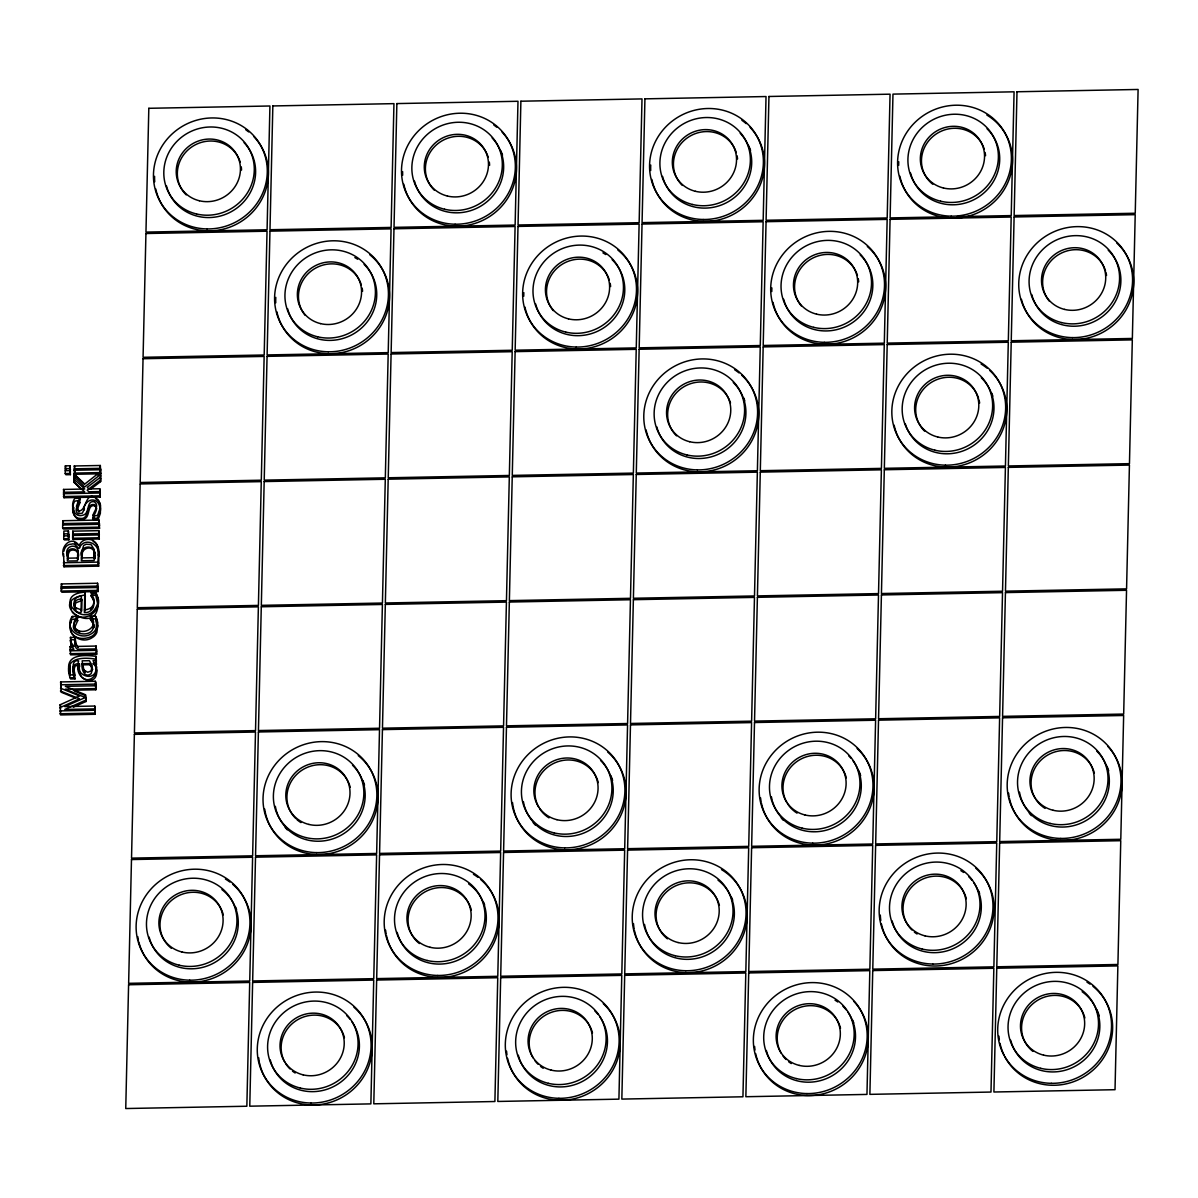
<?xml version="1.0" encoding="UTF-8"?>
<svg xmlns="http://www.w3.org/2000/svg" width="1198" height="1198" viewBox="0 0 1198 1198"><rect width="100%" height="100%" fill="white"/><g stroke="black" fill="none" stroke-linecap="round" stroke-linejoin="round"><path stroke-width="1.5" d="M61.173 591.063L61.338 583.935L97.577 583.246L98.086 591.542L61.832 592.231L61.173 591.063L97.412 590.374L98.086 591.542M62.625 527.839L62.79 520.726L99.045 520.037L99.539 528.333L63.299 529.022L62.625 527.839L98.88 527.15L99.539 528.333M100.692 478.766L100.018 477.583L87.244 487.301L88.877 488.949L99.763 488.739L100.258 497.035L64.018 497.724L63.524 489.428L84.744 489.024L73.977 479.2L74.635 480.368M64.018 497.724L63.419 493.696L99.659 493.007L100.333 494.19M63.704 538.741L63.883 531.043L68.421 530.954L68.915 539.834L64.378 539.924L63.704 538.741L68.241 538.666L68.915 539.834M65.216 473.554L65.381 465.842L69.933 465.767L70.412 474.648L65.875 474.737L65.216 473.554L69.754 473.465L70.412 474.648M86.061 698.659L85.402 697.476L64.857 706.61L94.747 706.041L95.256 714.278L60.574 714.936L60.11 704.768L79.607 695.963L60.484 688.176M75.429 698.03L61.098 692.189L60.634 681.932L95.316 681.258L95.99 682.441L95.81 689.778L73.407 690.213M98.955 553.581L98.67 566.13L63.988 566.789L63.599 553.79M65.98 470.275L65.381 465.842M61.188 687.787L60.634 681.932M63.988 566.789L64.108 561.413M67.522 553.88L67.358 561.038L77.511 560.844L77.705 552.892M68.241 538.666L68.421 530.954M69.754 473.465L69.933 465.767M68.196 555.063L68.091 559.376L67.417 558.193L77.585 557.998L78.244 559.181L78.214 550.96M76.373 644.868L77.66 646.411L96.125 646.051L96.634 654.348L70.622 654.842L70.113 646.546L73.977 646.486L71.086 642.457L70.457 637.366L75.025 637.291L76.118 644.404M72.614 538.276L72.779 531.163L98.79 530.669L99.299 538.965L73.273 539.459L72.614 538.276L98.625 537.782L99.299 538.965M81.299 489.368L73.902 482.045L74.096 473.884L84.729 484.097L100.153 471.982L100.812 473.15L98.011 475.351M98.94 473.809L74.785 474.273L74.276 465.977L100.303 465.483L100.617 481.611L90.689 489.158M73.273 539.459L72.779 531.163M74.576 483.213L74.096 473.884M74.785 474.273L74.216 468.822L100.228 468.328L100.902 469.496M70.053 649.391L73.917 649.331L71.011 645.303L70.397 640.211C78.274 637.111 72.449 646.725 77.6 649.256L96.065 648.897L96.739 650.08M75.025 637.291L75.444 643.221L78.319 647.594L77.66 646.411M96.499 660.353L95.825 659.17C79.802 656.339 62.431 659.214 70.622 678.952L75.07 678.877C72.389 674.399 70.562 663.153 78.604 663.737L79.697 671.179M73.542 668.334C79.113 690.273 66.324 657.882 78.679 660.892C73.108 676.765 98.146 683.594 96.065 665.848M75.07 678.877L73.842 674.654M100.063 506.634A10.048 9.569 -29.5 0 1 100.482 508.551L100.347 513.388L98.191 519.393L93.279 519.483C92.216 515.454 98.85 510.692 95.436 505.766L94.313 504.643C85.268 502.801 90.299 519.618 80.386 518.42C71.76 518.464 71.086 506.844 74.725 501.228C85.268 498.368 71.041 509.959 78.304 513.747L82.348 513.163L84.459 508.701M78.903 501.453L80.131 499.701L79.472 498.293L74.785 498.383C70.068 504.658 73.138 518.165 82.827 515.2C90.224 513.882 85.882 499.851 94.387 501.797L95.496 502.92C100.467 507.892 86.705 518.075 97.592 515.365L99.733 509.36L99.868 504.523A10.048 9.569 -29.5 0 0 97.772 499.566C84.609 488.2 87.289 512.055 78.364 510.902L77.256 509.824M74.426 628.007L77.72 620.639L77.046 619.201L72.135 619.291C63.524 632.065 80.476 645.692 92.381 637.516A10.183 9.704 -29.5 0 0 96.903 632.304L97.712 625.266M76.852 618.977L77.78 617.794L77.121 616.356L72.209 616.446C63.464 629.085 80.446 641.334 91.782 633.502A10.183 9.704 -29.5 0 0 96.289 628.276L96.649 619.306M77.016 510.303L80.071 502.321M80.131 499.701L79.472 498.293M77.72 620.639L77.046 619.201M77.78 617.794L77.121 616.356M81.734 610.995L82.003 599.24M97.487 603.942C86.81 633.083 49.807 594.388 84.818 592.171L84.354 612.597C91.692 613.406 96.244 605.035 92.845 598.85M73.363 707.12L86.001 701.504L85.462 694.75L65.336 686.334L95.211 685.765L95.885 686.933M86.001 701.504L85.462 694.75M92.276 621.912L90.374 618.947L95.286 618.857L97.053 624.083L96.229 631.121A10.183 9.704 -29.5 0 1 91.707 636.348C85.522 639.462 76.447 639.522 71.835 633.652M92.336 619.067L90.449 616.101L95.361 616.012L96.02 617.195M97.712 603.912L95.72 595.286L90.943 595.376L93.504 600.033M92.59 595.256L91.677 593.699L96.454 593.609L95.78 592.441C85.852 590.075 96.649 598.446 93.758 603.043C93.085 607.431 88.577 609.902 84.414 609.752L85.088 610.92L84.818 592.171M91.033 620.384L90.374 618.947M91.108 617.539L90.449 616.101M93.279 519.483L92.605 518.075M92.516 598.101L91.617 596.544M94.986 555.198L94.897 558.867L94.238 557.684L81.419 557.924L82.093 559.107L82.452 550.406M95.256 714.278L94.747 706.041M95.81 689.778L95.316 681.258M95.9 656.324L96.394 664.591L95.9 656.324C80.566 654.348 63.524 655.126 70.023 674.938L74.471 674.848M96.634 654.348L96.125 646.051M97.412 590.374L97.577 583.246M98.67 566.13L97.996 564.947C97.412 557.16 101.381 544.955 92.501 540.238C87.484 537.992 80.64 540.223 79.188 545.869C72.194 534.518 59.63 546.168 63.524 556.636M98.625 537.782L98.79 530.669M98.88 527.15L99.045 520.037M100.258 497.035L99.763 488.739M100.617 481.611L100.303 465.483M67.462 556.726C62.566 543.578 81.808 542.155 77.63 555.737M68.121 557.909L68.421 551.35M81.479 555.662C78.769 545.839 94.283 543.533 94.747 553.401M82.138 556.845C80.071 549.942 89.371 544.731 93.624 550.421M73.467 671.179L75.1 665.998L79.278 664.92M100.407 510.543L100.542 505.706A10.048 9.569 -29.5 0 0 98.431 500.734L95.9 498.892M98.161 605.11L98.311 599.704L95.78 592.441M71.296 601.561L71.251 606.293M71.236 604.406L71.176 609.138M74.605 606.817L75.848 602.834L81.973 600.408L81.314 599.24C71.775 597.922 71.685 613.241 81 612.657L81.374 596.394C74.171 595.466 71.61 604.795 76.612 609.003M97.637 627.153L97.772 622.421L96.05 617.584M70.023 665.444L69.993 672.737M70.128 666.822L69.933 675.582M94.103 624.787L93.384 627.872M73.752 507.443C71.446 513.493 76.462 521.744 83.426 519.228C90.823 517.895 86.481 503.879 94.986 505.811L96.679 508.656M70.892 623.11L71.386 621.118M63.898 551.215C64.392 547.366 67.582 543.937 71.64 544.117C76.073 541.87 78.978 552.862 80.371 546.003C86.87 537.123 100.662 545.15 98.221 555.258M83.725 510.363C83.261 502.98 91.887 496.167 97.697 502.411A10.048 9.569 -29.5 0 1 99.808 507.368L99.674 512.205L97.517 518.21L98.191 519.393M96.319 672.962L96.739 667.016L93.025 660.622L95.795 660.577L96.469 661.745M67.687 553.012C67.732 547.486 76.852 547.381 77.481 552.622M68.346 554.195C68.915 546.977 80.79 549.927 78.304 556.92M79.472 498.518L76.417 506.275L79.038 512.07L78.364 510.902M94.357 515.11L93.339 516.638L92.68 515.23M93.279 519.258L94.283 517.955M77.106 616.611C73.482 620.309 72.374 626.958 76.942 630.433M77.046 619.456C61.952 635.494 98.97 640.511 92.575 622.496M93.159 607.326L90.719 609.572M99.958 480.428L87.184 490.147L88.817 491.794L99.689 491.584L100.362 492.767M85.328 700.321L64.797 709.456L94.687 708.887L95.346 710.07M947.873 216.808L890.114 217.916L892.974 94.118L1014.077 91.812L1011.217 215.595L957.187 216.628M65.276 470.709L69.813 470.619L70.487 471.802M74.111 473.09L100.138 472.596L100.797 473.779M63.359 496.541L99.599 495.852M92.605 518.3L97.517 518.21M62.73 523.571L98.97 522.882L99.644 524.065M62.7 524.994L98.94 524.305L99.614 525.488M63.823 533.889L68.361 533.799L69.02 534.982M63.779 535.895L68.316 535.806L68.975 536.989M63.314 565.606L97.996 564.947M70.008 650.828L96.035 650.319L96.694 651.502M69.948 653.674L95.96 653.18M91.452 666.567L92.261 670.206L91.048 673.815C84.444 678.682 81.105 668.888 82.108 663.677L89.326 663.542L92.755 669.457M95.735 663.422L92.965 663.467C102.489 670.97 90.209 685.675 81.569 677.08M69.948 677.783L74.396 677.694M95.151 688.61L65.261 689.179L85.402 697.595L86.061 698.778M59.9 713.753L94.582 713.095M81.06 609.812L75.938 607.82M78.334 631.286L80.011 631.885M60.424 691.021L79.547 698.808L60.035 707.614L60.709 708.797M74.381 691.021L84.444 695.229M74.68 542.709L78.409 545.09M93.159 541.406C98.76 544.027 99.434 551.02 98.895 556.426M73.902 482.045L84.669 491.869L63.449 492.273L64.123 493.456M74.77 475.052L84.07 483.992M75.175 628.201C82.872 636.917 100.812 626.344 90.434 616.356M72.299 612.163C83.86 625.431 105.364 609.977 96.499 594.283M90.374 619.201L93.249 623.679L94.043 627.632M83.71 669.967L87.709 672.258L91.108 670.97L92.156 665.429L89.386 660.697L82.168 660.832L83.066 668.424L85.313 672.378M100.872 470.934L100.198 469.751L74.186 470.245L74.845 471.428M100.752 475.995L100.078 474.827L84.669 486.942L74.036 476.729L74.695 477.897M74.276 465.977L74.95 467.16M94.313 504.643L94.986 505.811M70.532 469.781L69.858 468.613L65.321 468.688L65.995 469.871M99.389 534.697L98.73 533.514L72.704 534.009L73.377 535.192M99.359 536.12L98.7 534.937L72.674 535.431L73.348 536.614M79.412 501.138L80.071 502.546M63.524 489.428L64.183 490.611M98.73 563.285L98.071 562.102L63.389 562.761L64.048 563.944M62.79 520.726L63.464 521.909M98.176 587.275L97.517 586.092L61.263 586.795L61.937 587.963M98.146 588.697L97.487 587.529L61.233 588.218L61.907 589.386M91.003 592.531L91.677 593.953M90.943 595.376L91.602 596.799M85.432 596.185L84.759 595.017C42.754 601.95 101.501 640.78 97.772 600.288M61.338 583.935L61.996 585.118M72.209 616.446L72.868 617.629M89.326 663.542L89.985 664.71L82.767 664.86L82.108 663.677M74.965 640.136L75.519 645.557M70.457 637.366L71.131 641.933M70.397 640.211L71.685 646.486M95.915 685.286L95.256 684.103L60.574 684.777L61.233 685.945M70.113 646.546L70.772 647.729M95.316 711.432L94.657 710.249L59.96 710.908L60.634 712.091M60.11 704.768L60.769 705.951M95.361 616.012L96.724 618.767M97.562 548.714L98.386 550.81M80.176 673.89L80.97 676.196M75.07 628.141L74.486 625.161M75.13 606.862L74.68 603.972M71.431 632.799L70.622 628.007M93.684 550.631L94.253 556.875M73.857 511.291L73.392 507.443M83.126 665.848L83.725 669.592M77.091 507.458L77.271 509.405M96.679 669.862C98.251 688.7 73.198 679.551 78.604 663.737M79.442 663.647L79.667 666.762M94.867 552.098L94.927 558.043M741.757 375.244A57.579 54.823 -29.5 0 1 728.998 463.97A57.579 54.823 -29.5 0 1 646.066 429.887M734.599 369.703A57.579 54.823 -29.5 0 1 739.016 372.892M743.599 397.796A45.764 43.577 -29.5 0 1 744.782 400.851M733.281 382.506A45.764 43.577 -29.5 0 1 722.559 452.095A45.764 43.577 -29.5 0 1 656.774 426.802M676.556 435.847A32.481 30.923 -29.5 0 1 683.609 386.909A32.481 30.923 -29.5 0 1 730.51 403.037M989.803 370.511A57.579 54.823 -29.5 0 1 977.044 459.238A57.579 54.823 -29.5 0 1 894.112 425.155M981.117 364.027A57.579 54.823 -29.5 0 1 987.062 368.16M991.659 393.079A45.764 43.577 -29.5 0 1 992.828 396.134M981.327 377.774A45.764 43.577 -29.5 0 1 971.338 446.944A45.764 43.577 -29.5 0 1 905.254 423.643M979.006 399.862A32.481 30.923 -29.5 0 1 979.635 403.052M924.601 431.13A32.481 30.923 -29.5 0 1 931.655 382.192A32.481 30.923 -29.5 0 1 978.571 398.305M1116.716 242.954A57.579 54.823 -29.5 0 1 1104.766 331.202A57.579 54.823 -29.5 0 1 1021.43 299.32M1108.24 250.202A45.764 43.577 -29.5 0 1 1097.533 319.791A45.764 43.577 -29.5 0 1 1031.733 294.513M1105.919 272.29A32.481 30.923 -29.5 0 1 1106.548 275.48M1049.328 301.162A32.481 30.923 -29.5 0 1 1060.05 253.766A32.481 30.923 -29.5 0 1 1105.484 270.748M986.867 115.038A57.579 54.823 -29.5 0 1 987.571 207.224A57.579 54.823 -29.5 0 1 899.848 176.166M898.68 165.384A57.579 54.823 -29.5 0 1 898.77 161.775M987.077 128.785A45.764 43.577 -29.5 0 1 976.355 198.374A45.764 43.577 -29.5 0 1 910.57 173.081M985.1 152.446A32.481 30.923 -29.5 0 1 985.565 155.695M932.793 184.267A32.481 30.923 -29.5 0 1 935.982 134.116A32.481 30.923 -29.5 0 1 984.307 149.316M867.322 246.474A57.579 54.823 -29.5 0 1 856.735 335.919A57.579 54.823 -29.5 0 1 772.98 302.315M771.797 291.533A57.579 54.823 -29.5 0 1 771.886 287.924M860.194 254.934A45.764 43.577 -29.5 0 1 849.472 324.523A45.764 43.577 -29.5 0 1 783.687 299.23M858.217 278.595A32.481 30.923 -29.5 0 1 858.681 281.844M801.282 305.894A32.481 30.923 -29.5 0 1 811.989 258.498A32.481 30.923 -29.5 0 1 857.439 275.465M750.098 127.347A57.579 54.823 -29.5 0 1 733.131 214.457A57.579 54.823 -29.5 0 1 651.847 179.46M650.709 170.505A57.579 54.823 -29.5 0 1 650.754 165.069M741.876 120.294A57.579 54.823 -29.5 0 1 746.189 123.634M748.705 145.901A45.764 43.577 -29.5 0 1 750.562 150.439M740.199 133.248A45.764 43.577 -29.5 0 1 727.605 202.103A45.764 43.577 -29.5 0 1 662.554 176.391M737.084 155.755A32.481 30.923 -29.5 0 1 737.549 158.99M682.336 185.435A32.481 30.923 -29.5 0 1 689.389 136.497A32.481 30.923 -29.5 0 1 736.291 152.625M617.869 250.038A57.579 54.823 -29.5 0 1 609.497 340.157A57.579 54.823 -29.5 0 1 524.919 307.032M523.751 296.265A57.579 54.823 -29.5 0 1 523.84 292.641M612.148 259.667A45.764 43.577 -29.5 0 1 601.426 329.255A45.764 43.577 -29.5 0 1 535.641 303.963M602.923 252.868A45.764 43.577 -29.5 0 1 605.739 254.545M610.171 283.327A32.481 30.923 -29.5 0 1 610.621 286.562M553.236 310.611A32.481 30.923 -29.5 0 1 563.944 263.231A32.481 30.923 -29.5 0 1 609.378 280.197M502.052 132.065A57.579 54.823 -29.5 0 1 485.085 219.189A57.579 54.823 -29.5 0 1 403.786 184.192M402.663 175.237A57.579 54.823 -29.5 0 1 402.633 171.599M493.831 125.026A57.579 54.823 -29.5 0 1 496.736 127.198M500.659 150.619A45.764 43.577 -29.5 0 1 502.516 155.171M492.153 137.965A45.764 43.577 -29.5 0 1 479.559 206.82A45.764 43.577 -29.5 0 1 414.508 181.123M489.308 162.089A32.481 30.923 -29.5 0 1 489.593 165.354M434.29 190.168A32.481 30.923 -29.5 0 1 441.343 141.229A32.481 30.923 -29.5 0 1 488.245 157.357M369.823 254.77A57.579 54.823 -29.5 0 1 361.452 344.889A57.579 54.823 -29.5 0 1 276.873 311.765M275.75 302.809A57.579 54.823 -29.5 0 1 275.795 297.374M364.102 264.384A45.764 43.577 -29.5 0 1 353.38 333.972A45.764 43.577 -29.5 0 1 287.595 308.695M354.863 257.585A45.764 43.577 -29.5 0 1 357.693 259.277M362.125 288.059A32.481 30.923 -29.5 0 1 362.575 291.294M305.176 315.344A32.481 30.923 -29.5 0 1 315.898 267.948A32.481 30.923 -29.5 0 1 361.332 284.914M253.991 136.797A57.579 54.823 -29.5 0 1 237.039 223.906A57.579 54.823 -29.5 0 1 155.74 188.925M154.722 181.782A57.579 54.823 -29.5 0 1 154.587 176.331M245.785 129.758A57.579 54.823 -29.5 0 1 248.69 131.93M244.107 142.697A45.764 43.577 -29.5 0 1 231.513 211.552A45.764 43.577 -29.5 0 1 166.462 185.84M241.262 166.822A32.481 30.923 -29.5 0 1 241.532 170.086M186.229 194.885A32.481 30.923 -29.5 0 1 193.297 145.946A32.481 30.923 -29.5 0 1 240.199 162.074M358.262 755.594A57.579 54.823 -29.5 0 1 348.274 846.672A57.579 54.823 -29.5 0 1 264.683 809.069M362.859 780.512A45.764 43.577 -29.5 0 1 364.536 785.124M287.325 829.84A45.764 43.577 -29.5 0 1 285.154 827.384M352.541 765.223A45.764 43.577 -29.5 0 1 342.553 834.377A45.764 43.577 -29.5 0 1 276.468 811.091M276.034 809.519A45.764 43.577 -29.5 0 1 275.345 806.329M300.938 822.592A32.481 30.923 -29.5 0 1 296.999 819.672M295.816 818.563A32.481 30.923 -29.5 0 1 303.603 769.191A32.481 30.923 -29.5 0 1 350.22 787.311M607.715 752.03A57.579 54.823 -29.5 0 1 594.657 842.868A57.579 54.823 -29.5 0 1 512.504 802.54M610.905 775.795A45.764 43.577 -29.5 0 1 612.597 780.407M535.371 825.108A45.764 43.577 -29.5 0 1 533.215 822.652M600.587 760.49A45.764 43.577 -29.5 0 1 590.599 829.645A45.764 43.577 -29.5 0 1 524.514 806.359M524.08 804.801A45.764 43.577 -29.5 0 1 523.391 801.612M548.984 817.86A32.481 30.923 -29.5 0 1 539.744 808.83M538.905 807.452A32.481 30.923 -29.5 0 1 555.453 762.587A32.481 30.923 -29.5 0 1 598.266 782.579M857.109 748.51A57.579 54.823 -29.5 0 1 844.35 837.237A57.579 54.823 -29.5 0 1 761.419 803.139M761.074 801.387A57.579 54.823 -29.5 0 1 760.55 797.808M858.966 771.063A45.764 43.577 -29.5 0 1 860.643 775.675M783.417 820.39A45.764 43.577 -29.5 0 1 781.261 817.935M852.961 760.67A45.764 43.577 -29.5 0 1 835.665 826.59A45.764 43.577 -29.5 0 1 772.56 801.627M772.126 800.069A45.764 43.577 -29.5 0 1 771.437 796.88M848.633 755.758A45.764 43.577 -29.5 0 1 850.88 758.124M797.029 813.143A32.481 30.923 -29.5 0 1 787.805 804.098M786.951 802.72A32.481 30.923 -29.5 0 1 803.499 757.855A32.481 30.923 -29.5 0 1 846.312 777.846M232.756 884.334A57.579 54.823 -29.5 0 1 222.963 973.3A57.579 54.823 -29.5 0 1 138.803 941.913M138.399 940.16A57.579 54.823 -29.5 0 1 137.77 936.626M225.419 879.047A57.579 54.823 -29.5 0 1 229.911 882.057M235.272 906.601A45.764 43.577 -29.5 0 1 236.575 909.596M221.915 889.575A45.764 43.577 -29.5 0 1 217.093 961.036A45.764 43.577 -29.5 0 1 149.121 937.091M171.344 948.277A32.481 30.923 -29.5 0 1 175.237 897.646A32.481 30.923 -29.5 0 1 223.307 914.883M353.889 1007.174A57.579 54.823 -29.5 0 1 343.302 1096.619A57.579 54.823 -29.5 0 1 259.547 1063.015M259.202 1061.263A57.579 54.823 -29.5 0 1 258.678 1057.684M352.032 1021.864A45.764 43.577 -29.5 0 1 332.25 1087.2A45.764 43.577 -29.5 0 1 270.254 1059.93M346.761 1015.634A45.764 43.577 -29.5 0 1 350.071 1019.243M295.157 1073.004A32.481 30.923 -29.5 0 1 292.477 1071.117M290.036 1068.975A32.481 30.923 -29.5 0 1 285.918 1063.974M285.079 1062.596A32.481 30.923 -29.5 0 1 301.626 1017.731A32.481 30.923 -29.5 0 1 344.44 1037.723M480.802 879.602A57.579 54.823 -29.5 0 1 470.215 969.047A57.579 54.823 -29.5 0 1 386.46 935.443M386.115 933.691A57.579 54.823 -29.5 0 1 385.591 930.112M473.465 874.315A57.579 54.823 -29.5 0 1 477.972 877.34M483.318 901.869A45.764 43.577 -29.5 0 1 484.621 904.879M468.628 883.869A45.764 43.577 -29.5 0 1 465.857 955.839A45.764 43.577 -29.5 0 1 397.167 932.358M419.39 943.545A32.481 30.923 -29.5 0 1 423.283 892.929A32.481 30.923 -29.5 0 1 471.353 910.151M603.283 1003.654A57.579 54.823 -29.5 0 1 590.524 1092.366A57.579 54.823 -29.5 0 1 507.593 1058.283M506.964 1054.749A57.579 54.823 -29.5 0 1 506.559 1051.14M600.078 1017.132A45.764 43.577 -29.5 0 1 580.296 1082.483A45.764 43.577 -29.5 0 1 518.3 1055.213M594.807 1010.902A45.764 43.577 -29.5 0 1 598.116 1014.511M543.203 1068.272A32.481 30.923 -29.5 0 1 540.523 1066.4M538.082 1064.258A32.481 30.923 -29.5 0 1 534.892 1060.574M533.125 1057.864A32.481 30.923 -29.5 0 1 549.672 1012.999A32.481 30.923 -29.5 0 1 592.486 1032.99M721.51 869.583A57.579 54.823 -29.5 0 1 722.214 961.769A57.579 54.823 -29.5 0 1 634.506 930.711M634.161 928.959A57.579 54.823 -29.5 0 1 633.472 923.568M731.364 897.137A45.764 43.577 -29.5 0 1 732.667 900.147M718.006 880.126A45.764 43.577 -29.5 0 1 711.747 952.485A45.764 43.577 -29.5 0 1 644.524 924.452M667.436 938.828A32.481 30.923 -29.5 0 1 671.329 888.197A32.481 30.923 -29.5 0 1 719.399 905.418M853.889 1001.438A57.579 54.823 -29.5 0 1 836.938 1088.548A57.579 54.823 -29.5 0 1 755.639 1053.551M755.01 1050.017A57.579 54.823 -29.5 0 1 754.605 1046.423M852.497 1019.992A45.764 43.577 -29.5 0 1 853.8 1022.987M848.139 1012.415A45.764 43.577 -29.5 0 1 828.342 1077.751A45.764 43.577 -29.5 0 1 766.346 1050.481M835.051 1000.195A45.764 43.577 -29.5 0 1 837.821 1001.992M842.868 1006.185A45.764 43.577 -29.5 0 1 846.162 1009.794M791.264 1063.554A32.481 30.923 -29.5 0 1 788.569 1061.668M786.128 1059.526A32.481 30.923 -29.5 0 1 782.938 1055.857M781.171 1053.147A32.481 30.923 -29.5 0 1 797.718 1008.282A32.481 30.923 -29.5 0 1 840.532 1028.273M1107.716 746.294A57.579 54.823 -29.5 0 1 1090.764 833.404A57.579 54.823 -29.5 0 1 1009.465 798.422M1009.12 796.655A57.579 54.823 -29.5 0 1 1008.611 793.091M1107.012 766.331A45.764 43.577 -29.5 0 1 1108.689 770.943M1031.463 815.658A45.764 43.577 -29.5 0 1 1029.307 813.202M1096.694 751.041A45.764 43.577 -29.5 0 1 1084.475 821.454A45.764 43.577 -29.5 0 1 1019.483 792.148M1045.09 808.41A32.481 30.923 -29.5 0 1 1035.851 799.365M1035.012 798.003A32.481 30.923 -29.5 0 1 1051.545 753.138A32.481 30.923 -29.5 0 1 1094.358 773.129M975.786 868.191A57.579 54.823 -29.5 0 1 965.199 957.636A57.579 54.823 -29.5 0 1 881.443 924.032M880.815 920.498A57.579 54.823 -29.5 0 1 880.305 915.062M978.302 890.458A45.764 43.577 -29.5 0 1 979.605 893.468M973.944 882.881A45.764 43.577 -29.5 0 1 954.147 948.217A45.764 43.577 -29.5 0 1 892.151 920.948M960.856 870.661A45.764 43.577 -29.5 0 1 963.626 872.458M968.673 876.651A45.764 43.577 -29.5 0 1 971.967 880.26M917.069 934.021A32.481 30.923 -29.5 0 1 914.374 932.134M911.933 929.992A32.481 30.923 -29.5 0 1 919.72 880.62A32.481 30.923 -29.5 0 1 966.337 898.74M1092.935 986.298A57.579 54.823 -29.5 0 1 1090.704 1072.09A57.579 54.823 -29.5 0 1 1004.867 1056.771M1004.059 1055.183A57.579 54.823 -29.5 0 1 999.986 1043.293M999.342 1039.759A57.579 54.823 -29.5 0 1 998.952 1036.15M1086.99 982.165A57.579 54.823 -29.5 0 1 1090.015 984.127M1096.844 1009.719A45.764 43.577 -29.5 0 1 1099.21 1015.829M1082.153 991.734A45.764 43.577 -29.5 0 1 1079.383 1063.689A45.764 43.577 -29.5 0 1 1010.693 1040.223M1032.916 1051.41A32.481 30.923 -29.5 0 1 1036.809 1000.779A32.481 30.923 -29.5 0 1 1084.879 1018M81.539 552.817L81.359 560.769L94.163 560.529L94.148 549.373L91.018 544.581L86.241 544.206L83.605 545.494L81.539 552.817M128.59 984.756L125.745 1108.539L246.848 1106.233L249.708 982.45L128.59 984.756M131.481 859.55L128.635 983.333L249.738 981.027L252.598 857.244L131.481 859.55M134.371 734.344L131.525 858.127L252.628 855.821L255.488 732.038L134.371 734.344M137.261 609.138L134.416 732.921L255.518 730.615L258.379 606.832L137.261 609.138M140.151 483.932L137.306 607.715L258.409 605.409L261.269 481.626L140.151 483.932M143.041 358.726L140.181 482.509L261.299 480.203L264.144 356.42L143.041 358.726M145.931 233.52L143.071 357.303L264.189 354.997L267.034 231.199L145.931 233.52M148.822 108.299L145.961 232.098L267.079 229.776L269.924 105.993L148.822 108.299M252.628 982.405L249.768 1106.188L370.871 1103.882L373.731 980.084L252.628 982.405M255.518 857.184L252.658 980.967L373.761 978.661L376.621 854.878L255.518 857.184M258.394 731.978L255.548 855.761L376.651 853.455L379.511 729.672L258.394 731.978M261.284 606.772L258.439 730.555L379.541 728.249L382.402 604.466L261.284 606.772M264.174 481.566L261.329 605.349L382.432 603.043L385.292 479.26L264.174 481.566M267.064 356.36L264.219 480.143L385.322 477.837L388.182 354.054L267.064 356.36M269.954 231.154L267.109 354.937L388.212 352.631L391.072 228.848L269.954 231.154M272.844 105.948L269.984 229.731L391.102 227.425L393.947 103.642L272.844 105.948M376.651 980.039L373.791 1103.822L494.894 1101.516L497.754 977.733L376.651 980.039M379.541 854.833L376.681 978.616L497.784 976.31L500.644 852.512L379.541 854.833M382.432 729.612L379.571 853.41L500.674 851.089L503.534 727.306L382.432 729.612M385.322 604.406L382.462 728.189L503.564 725.883L506.425 602.1L385.322 604.406M388.197 479.2L385.352 602.983L506.454 600.677L509.315 476.894L388.197 479.2M391.087 353.994L388.242 477.777L509.345 475.471L512.205 351.688L391.087 353.994M393.977 228.788L391.132 352.571L512.235 350.265L515.095 226.482L393.977 228.788M396.867 103.582L394.022 227.365L515.125 225.059L517.985 101.276L396.867 103.582M500.674 977.673L497.814 1101.456L618.917 1099.15L621.777 975.367L500.674 977.673M503.564 852.467L500.704 976.25L621.807 973.944L624.667 850.161L503.564 852.467M506.454 727.261L503.594 851.044L624.697 848.738L627.557 724.94L506.454 727.261M509.345 602.04L506.484 725.838L627.587 723.517L630.447 599.734L509.345 602.04M512.235 476.834L509.375 600.617L630.477 598.311L633.338 474.528L512.235 476.834M515.125 351.628L512.265 475.411L633.368 473.105L636.228 349.322L515.125 351.628M518 226.422L515.155 350.205L636.258 347.899L639.118 224.116L518 226.422M520.89 101.216L518.045 224.999L639.148 222.693L642.008 98.91L520.89 101.216M624.697 975.307L621.837 1099.09L742.94 1096.784L745.8 973.001L624.697 975.307M627.587 850.101L624.727 973.884L745.83 971.578L748.69 847.795L627.587 850.101M630.477 724.895L627.617 848.678L748.72 846.372L751.58 722.589L630.477 724.895M633.368 599.689L630.507 723.472L751.61 721.166L754.47 597.383L633.368 599.689M636.258 474.483L633.398 598.266L754.5 595.96L757.361 472.162L636.258 474.483M639.148 349.262L636.288 473.06L757.391 470.739L760.251 346.956L639.148 349.262M642.038 224.056L639.178 347.839L760.281 345.533L763.141 221.75L642.038 224.056M644.928 98.85L642.068 222.633L763.171 220.327L766.031 96.544L644.928 98.85M748.72 972.941L745.86 1096.724L866.963 1094.418L869.823 970.635L748.72 972.941M751.61 847.735L748.75 971.518L869.853 969.212L872.713 845.429L751.61 847.735M754.5 722.529L751.64 846.312L872.743 844.006L875.603 720.223L754.5 722.529M757.391 597.323L754.53 721.106L875.633 718.8L878.493 595.017L757.391 597.323M760.281 472.117L757.421 595.9L878.523 593.594L881.384 469.811L760.281 472.117M763.171 346.911L760.311 470.694L881.414 468.388L884.274 344.59L763.171 346.911M766.061 221.69L763.201 345.488L884.304 343.167L887.164 219.384L766.061 221.69M768.951 96.484L766.091 220.267L887.194 217.961L890.054 94.178L768.951 96.484M872.743 970.575L869.883 1094.358L990.986 1092.052L993.846 968.269L872.743 970.575M875.633 845.369L872.773 969.152L993.876 966.846L996.736 843.063L875.633 845.369M878.523 720.163L875.663 843.946L996.766 841.64L999.626 717.857L878.523 720.163M881.414 594.957L878.553 718.74L999.656 716.434L1002.516 592.651L881.414 594.957M884.304 469.751L881.443 593.534L1002.546 591.228L1005.407 467.445L884.304 469.751M887.194 344.545L884.334 468.328L1005.436 466.022L1008.297 342.239L887.194 344.545M890.084 219.339L887.224 343.122L1008.327 340.816L1011.187 217.033L890.084 219.339M996.766 968.224L993.906 1092.007L1115.024 1089.701L1117.869 965.902L996.766 968.224M999.656 843.003L996.796 966.801L1117.914 964.48L1120.759 840.697L999.656 843.003M1002.546 717.797L999.686 841.58L1120.789 839.274L1123.649 715.491L1002.546 717.797M1005.436 592.591L1002.576 716.374L1123.679 714.068L1126.539 590.285L1005.436 592.591M1008.327 467.385L1005.466 591.168L1126.569 588.862L1129.429 465.079L1008.327 467.385M1011.217 342.179L1008.357 465.962L1129.459 463.656L1132.32 339.873L1011.217 342.179M1014.107 216.973L1011.247 340.756L1132.35 338.45L1135.21 214.667L1014.107 216.973M1016.997 91.767L1014.137 215.55L1135.24 213.244L1138.1 89.461L1016.997 91.767M697.386 469.901A57.579 54.823 -29.5 0 0 751.55 387.433A57.579 54.823 -29.5 0 0 653.135 385.891A57.579 54.823 -29.5 0 0 697.386 469.901M686.813 454.911A45.764 43.577 -29.5 0 0 743.269 399.653A45.764 43.577 -29.5 0 0 667.975 381.593A45.764 43.577 -29.5 0 0 686.813 454.911M689.644 441.718A32.481 30.923 -29.5 0 0 729.852 402.633A32.481 30.923 -29.5 0 0 676.466 389.62A32.481 30.923 -29.5 0 0 689.644 441.718M945.447 465.183A57.579 54.823 -29.5 0 0 999.596 382.701A57.579 54.823 -29.5 0 0 901.181 381.174A57.579 54.823 -29.5 0 0 945.447 465.183M934.874 450.193A45.764 43.577 -29.5 0 0 991.315 394.936A45.764 43.577 -29.5 0 0 916.021 376.861A45.764 43.577 -29.5 0 0 934.874 450.193M937.69 436.985A32.481 30.923 -29.5 0 0 977.897 397.901A32.481 30.923 -29.5 0 0 924.512 384.887A32.481 30.923 -29.5 0 0 937.69 436.985M1072.36 337.611A57.579 54.823 -29.5 0 0 1126.509 255.129A57.579 54.823 -29.5 0 0 1028.094 253.602A57.579 54.823 -29.5 0 0 1072.36 337.611M1061.787 322.621A45.764 43.577 -29.5 0 0 1118.243 267.364A45.764 43.577 -29.5 0 0 1042.934 249.289A45.764 43.577 -29.5 0 0 1061.787 322.621M1064.603 309.413A32.481 30.923 -29.5 0 0 1104.811 270.329A32.481 30.923 -29.5 0 0 1051.425 257.315A32.481 30.923 -29.5 0 0 1064.603 309.413M951.182 216.179A57.579 54.823 -29.5 0 0 1005.347 133.712A57.579 54.823 -29.5 0 0 906.931 132.184A57.579 54.823 -29.5 0 0 951.182 216.179M940.61 201.204A45.764 43.577 -29.5 0 0 997.065 145.931A45.764 43.577 -29.5 0 0 921.771 127.872A45.764 43.577 -29.5 0 0 940.61 201.204M943.44 187.996A32.481 30.923 -29.5 0 0 983.633 148.911A32.481 30.923 -29.5 0 0 930.262 135.898A32.481 30.923 -29.5 0 0 943.44 187.996M824.299 342.329A57.579 54.823 -29.5 0 0 878.463 259.861A57.579 54.823 -29.5 0 0 780.048 258.319A57.579 54.823 -29.5 0 0 824.299 342.329M813.727 327.353A45.764 43.577 -29.5 0 0 870.182 272.081A45.764 43.577 -29.5 0 0 794.888 254.021A45.764 43.577 -29.5 0 0 813.727 327.353M816.557 314.146A32.481 30.923 -29.5 0 0 856.765 275.061A32.481 30.923 -29.5 0 0 803.379 262.048A32.481 30.923 -29.5 0 0 816.557 314.146M703.166 219.489A57.579 54.823 -29.5 0 0 757.331 137.006A57.579 54.823 -29.5 0 0 658.915 135.479A57.579 54.823 -29.5 0 0 703.166 219.489M692.594 204.499A45.764 43.577 -29.5 0 0 749.049 149.241A45.764 43.577 -29.5 0 0 673.755 131.166A45.764 43.577 -29.5 0 0 692.594 204.499M695.424 191.306A32.481 30.923 -29.5 0 0 735.617 152.206A32.481 30.923 -29.5 0 0 682.246 139.208A32.481 30.923 -29.5 0 0 695.424 191.306M576.253 347.061A57.579 54.823 -29.5 0 0 630.418 264.578A57.579 54.823 -29.5 0 0 531.987 263.051A57.579 54.823 -29.5 0 0 576.253 347.061M565.681 332.071A45.764 43.577 -29.5 0 0 622.136 276.813A45.764 43.577 -29.5 0 0 546.842 258.738A45.764 43.577 -29.5 0 0 565.681 332.071M568.511 318.878A32.481 30.923 -29.5 0 0 608.704 279.778A32.481 30.923 -29.5 0 0 555.333 266.78A32.481 30.923 -29.5 0 0 568.511 318.878M455.12 224.221A57.579 54.823 -29.5 0 0 509.285 141.738A57.579 54.823 -29.5 0 0 410.854 140.211A57.579 54.823 -29.5 0 0 455.12 224.221M444.548 209.231A45.764 43.577 -29.5 0 0 501.004 153.973A45.764 43.577 -29.5 0 0 425.709 135.898A45.764 43.577 -29.5 0 0 444.548 209.231M447.378 196.023A32.481 30.923 -29.5 0 0 487.571 156.938A32.481 30.923 -29.5 0 0 434.2 143.925A32.481 30.923 -29.5 0 0 447.378 196.023M328.207 351.793A57.579 54.823 -29.5 0 0 382.372 269.31A57.579 54.823 -29.5 0 0 283.941 267.783A57.579 54.823 -29.5 0 0 328.207 351.793M317.635 336.803A45.764 43.577 -29.5 0 0 374.09 281.545A45.764 43.577 -29.5 0 0 298.796 263.47A45.764 43.577 -29.5 0 0 317.635 336.803M320.465 323.595A32.481 30.923 -29.5 0 0 360.658 284.51A32.481 30.923 -29.5 0 0 307.287 271.497A32.481 30.923 -29.5 0 0 320.465 323.595M207.074 228.938A57.579 54.823 -29.5 0 0 261.239 146.47A57.579 54.823 -29.5 0 0 162.808 144.928A57.579 54.823 -29.5 0 0 207.074 228.938M196.502 213.963A45.764 43.577 -29.5 0 0 252.958 158.69A45.764 43.577 -29.5 0 0 177.663 140.63A45.764 43.577 -29.5 0 0 196.502 213.963M199.332 200.755A32.481 30.923 -29.5 0 0 239.525 161.67A32.481 30.923 -29.5 0 0 186.139 148.657A32.481 30.923 -29.5 0 0 199.332 200.755M316.646 852.617A57.579 54.823 -29.5 0 0 370.811 770.149A57.579 54.823 -29.5 0 0 272.38 768.607A57.579 54.823 -29.5 0 0 316.646 852.617M306.074 837.627A45.764 43.577 -29.5 0 0 362.53 782.369A45.764 43.577 -29.5 0 0 287.235 764.294A45.764 43.577 -29.5 0 0 306.074 837.627M308.904 824.434A32.481 30.923 -29.5 0 0 349.097 785.349A32.481 30.923 -29.5 0 0 295.726 772.336A32.481 30.923 -29.5 0 0 308.904 824.434M564.692 847.885A57.579 54.823 -29.5 0 0 618.857 765.417A57.579 54.823 -29.5 0 0 520.441 763.89A57.579 54.823 -29.5 0 0 564.692 847.885M554.12 832.91A45.764 43.577 -29.5 0 0 610.576 777.637A45.764 43.577 -29.5 0 0 535.281 759.577A45.764 43.577 -29.5 0 0 554.12 832.91M556.95 819.702A32.481 30.923 -29.5 0 0 597.158 780.617A32.481 30.923 -29.5 0 0 543.772 767.604A32.481 30.923 -29.5 0 0 556.95 819.702M812.753 843.167A57.579 54.823 -29.5 0 0 866.903 760.685A57.579 54.823 -29.5 0 0 768.487 759.158A57.579 54.823 -29.5 0 0 812.753 843.167M802.181 828.177A45.764 43.577 -29.5 0 0 858.637 772.92A45.764 43.577 -29.5 0 0 783.327 754.845A45.764 43.577 -29.5 0 0 802.181 828.177M804.996 814.969A32.481 30.923 -29.5 0 0 845.204 775.885A32.481 30.923 -29.5 0 0 791.818 762.886A32.481 30.923 -29.5 0 0 804.996 814.969M189.733 980.189A57.579 54.823 -29.5 0 0 243.898 897.721A57.579 54.823 -29.5 0 0 145.467 896.179A57.579 54.823 -29.5 0 0 189.733 980.189M179.161 965.199A45.764 43.577 -29.5 0 0 235.617 909.941A45.764 43.577 -29.5 0 0 160.322 891.866A45.764 43.577 -29.5 0 0 179.161 965.199M181.991 952.006A32.481 30.923 -29.5 0 0 222.184 912.921A32.481 30.923 -29.5 0 0 168.813 899.908A32.481 30.923 -29.5 0 0 181.991 952.006M310.866 1103.029A57.579 54.823 -29.5 0 0 365.031 1020.561A57.579 54.823 -29.5 0 0 266.615 1019.034A57.579 54.823 -29.5 0 0 310.866 1103.029M300.294 1088.054A45.764 43.577 -29.5 0 0 356.749 1032.781A45.764 43.577 -29.5 0 0 281.455 1014.721A45.764 43.577 -29.5 0 0 300.294 1088.054M303.124 1074.846A32.481 30.923 -29.5 0 0 343.317 1035.761A32.481 30.923 -29.5 0 0 289.946 1022.748A32.481 30.923 -29.5 0 0 303.124 1074.846M437.779 975.457A57.579 54.823 -29.5 0 0 491.944 892.989A57.579 54.823 -29.5 0 0 393.528 891.462A57.579 54.823 -29.5 0 0 437.779 975.457M427.207 960.482A45.764 43.577 -29.5 0 0 483.663 905.209A45.764 43.577 -29.5 0 0 408.368 887.149A45.764 43.577 -29.5 0 0 427.207 960.482M430.037 947.274A32.481 30.923 -29.5 0 0 470.245 908.189A32.481 30.923 -29.5 0 0 416.859 895.176A32.481 30.923 -29.5 0 0 430.037 947.274M558.927 1098.311A57.579 54.823 -29.5 0 0 613.077 1015.829A57.579 54.823 -29.5 0 0 514.661 1014.302A57.579 54.823 -29.5 0 0 558.927 1098.311M548.355 1083.321A45.764 43.577 -29.5 0 0 604.795 1028.064A45.764 43.577 -29.5 0 0 529.501 1009.989A45.764 43.577 -29.5 0 0 548.355 1083.321M551.17 1070.114A32.481 30.923 -29.5 0 0 591.378 1031.029A32.481 30.923 -29.5 0 0 537.992 1018.015A32.481 30.923 -29.5 0 0 551.17 1070.114M685.84 970.739A57.579 54.823 -29.5 0 0 739.99 888.257A57.579 54.823 -29.5 0 0 641.574 886.73A57.579 54.823 -29.5 0 0 685.84 970.739M675.268 955.749A45.764 43.577 -29.5 0 0 731.708 900.492A45.764 43.577 -29.5 0 0 656.414 882.417A45.764 43.577 -29.5 0 0 675.268 955.749M678.083 942.541A32.481 30.923 -29.5 0 0 718.291 903.457A32.481 30.923 -29.5 0 0 664.905 890.458A32.481 30.923 -29.5 0 0 678.083 942.541M806.973 1093.579A57.579 54.823 -29.5 0 0 861.122 1011.112A57.579 54.823 -29.5 0 0 762.707 1009.57A57.579 54.823 -29.5 0 0 806.973 1093.579M796.4 1078.589A45.764 43.577 -29.5 0 0 852.856 1023.332A45.764 43.577 -29.5 0 0 777.562 1005.257A45.764 43.577 -29.5 0 0 796.4 1078.589M799.216 1065.396A32.481 30.923 -29.5 0 0 839.424 1026.312A32.481 30.923 -29.5 0 0 786.038 1013.298A32.481 30.923 -29.5 0 0 799.216 1065.396M1060.799 838.435A57.579 54.823 -29.5 0 0 1114.949 755.968A57.579 54.823 -29.5 0 0 1016.533 754.426A57.579 54.823 -29.5 0 0 1060.799 838.435M1050.227 823.445A45.764 43.577 -29.5 0 0 1106.682 768.188A45.764 43.577 -29.5 0 0 1031.388 750.113A45.764 43.577 -29.5 0 0 1050.227 823.445M1053.042 810.252A32.481 30.923 -29.5 0 0 1093.25 771.168A32.481 30.923 -29.5 0 0 1039.864 758.154A32.481 30.923 -29.5 0 0 1053.042 810.252M932.778 964.046A57.579 54.823 -29.5 0 0 986.927 881.578A57.579 54.823 -29.5 0 0 888.512 880.036A57.579 54.823 -29.5 0 0 932.778 964.046M922.205 949.056A45.764 43.577 -29.5 0 0 978.661 893.798A45.764 43.577 -29.5 0 0 903.352 875.723A45.764 43.577 -29.5 0 0 922.205 949.056M925.021 935.863A32.481 30.923 -29.5 0 0 965.229 896.778A32.481 30.923 -29.5 0 0 911.843 883.765A32.481 30.923 -29.5 0 0 925.021 935.863M1051.305 1083.321A57.579 54.823 -29.5 0 0 1105.469 1000.839A57.579 54.823 -29.5 0 0 1007.054 999.312A57.579 54.823 -29.5 0 0 1051.305 1083.321M1040.733 1068.331A45.764 43.577 -29.5 0 0 1097.188 1013.074A45.764 43.577 -29.5 0 0 1021.894 994.999A45.764 43.577 -29.5 0 0 1040.733 1068.331M1043.563 1055.124A32.481 30.923 -29.5 0 0 1083.756 1016.039A32.481 30.923 -29.5 0 0 1030.385 1003.04A32.481 30.923 -29.5 0 0 1043.563 1055.124"/></g></svg>
